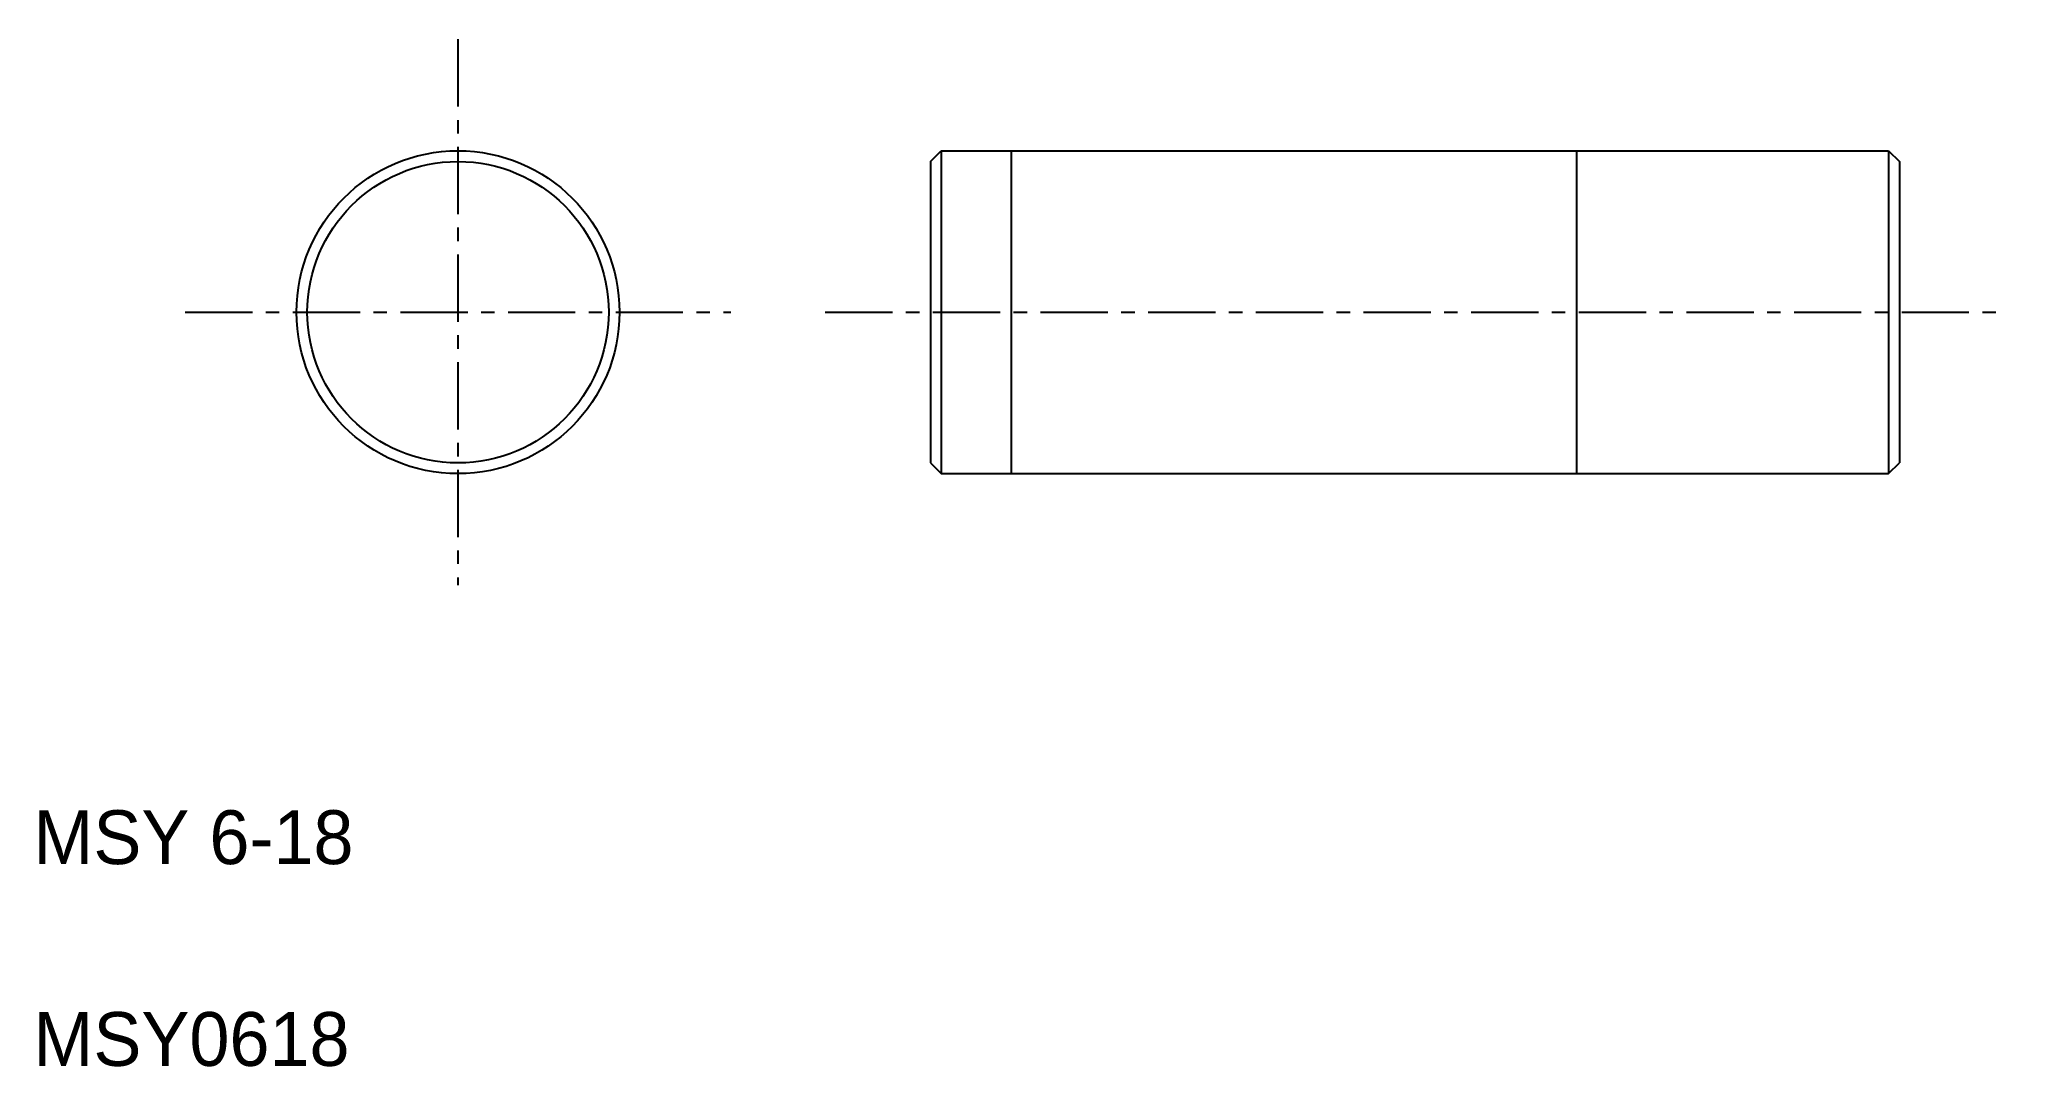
# Model space of a CAD drawing. Extents: x 2.6 to 39.2, y 2.5 to 21.6.
import ezdxf

# ---------------------------------------------------------------- set-up
doc = ezdxf.new("R2010")
doc.units = 0
doc.linetypes.add('CENTER', pattern=[2, 1.25, -0.25, 0.25, -0.25])
doc.layers.get('0').update_dxf_attribs({"linetype": 'CONTINUOUS'})
doc.layers.add('CENTER', color=1, linetype='CENTER')

msp = doc.modelspace()

# ---------------------------------------------------------------- linework, layer by layer
at = {"color": 7, "linetype": 'CONTINUOUS'}
for p, q in [((19.168, 19.306), (19.368, 19.506)), ((19.368, 19.506), (36.968, 19.506)), ((19.368, 19.506), (19.368, 13.506)), ((36.968, 19.506), (36.968, 13.506)), ((36.968, 19.506), (37.168, 19.306)), ((19.168, 19.306), (19.168, 13.706)), ((37.168, 19.306), (37.168, 13.706)), ((19.168, 13.706), (19.368, 13.506)), ((36.968, 13.506), (37.168, 13.706)), ((19.368, 13.506), (36.968, 13.506))]:
    msp.add_line(p, q, dxfattribs=at)
at = {"color": 3, "linetype": 'CONTINUOUS'}
for p, q in [((20.668, 19.506), (20.668, 13.506)), ((31.168, 19.506), (31.168, 13.506))]:
    msp.add_line(p, q, dxfattribs=at)
at = {"color": 7, "linetype": 'CONTINUOUS'}
for radius in [3, 2.8]:
    msp.add_circle((10.388, 16.506), radius, dxfattribs=at)
at = {"layer": 'CENTER', "color": 1, "linetype": 'CENTER'}
for p, q in [((10.388, 21.577), (10.388, 11.436)), ((5.318, 16.506), (15.458, 16.506)), ((17.211, 16.506), (39.161, 16.506))]:
    msp.add_line(p, q, dxfattribs=at)

# ---------------------------------------------------------------- texts
at = {"color": 7, "linetype": 'CONTINUOUS'}
for s, p in [('MSY 6-18', (2.5, 6.25)), ('MSY0618', (2.5, 2.5))]:
    msp.add_text(s, height=1, dxfattribs=at).set_placement(p)

doc.saveas('drawing.dxf')
